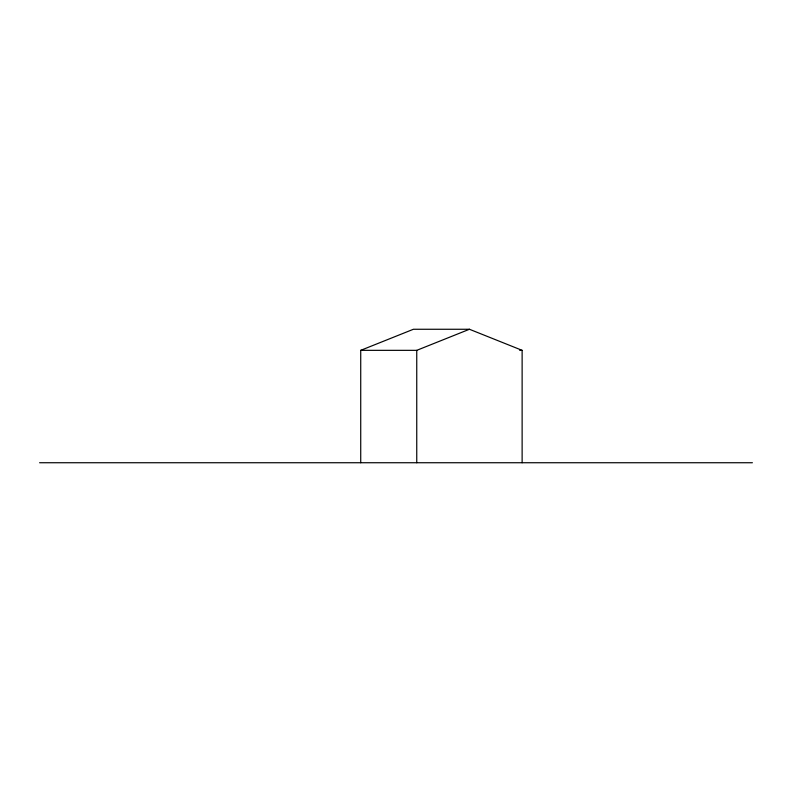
<?xml version="1.0" encoding="UTF-8"?>
<svg xmlns="http://www.w3.org/2000/svg" width="792" height="792" viewBox="0 0 792 792"><rect width="100%" height="100%" fill="white"/><g stroke="black" fill="none" stroke-linecap="round" stroke-linejoin="round"><path stroke-width="1.19" d="M360.726 462.736L360.726 350.341L413.414 329.264L469.438 329.264L522.126 350.341L522.126 462.736M360.726 350.341L416.75 350.341L469.438 329.264M519.691 350.341L522.126 350.341M39.6 462.736L752.4 462.736M416.75 350.341L416.75 462.736"/></g></svg>
